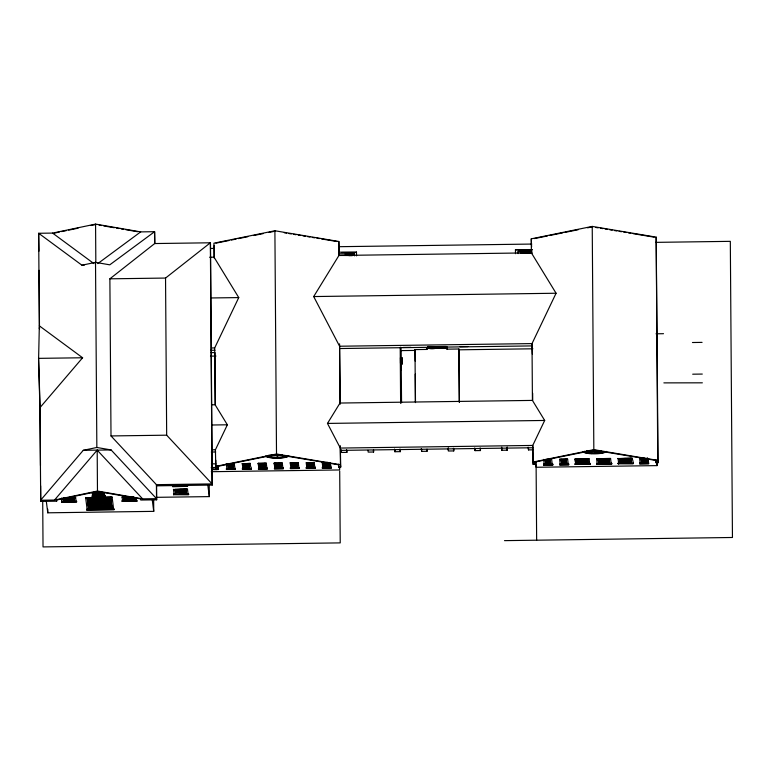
<?xml version="1.0" encoding="UTF-8"?>
<svg xmlns="http://www.w3.org/2000/svg" width="771" height="771" viewBox="0 0 771 771"><rect width="100%" height="100%" fill="white"/><g stroke="black" fill="none" stroke-linecap="round" stroke-linejoin="round"><path stroke-width="1.16" d="M154.826 243.52L154.605 231.695L140.688 231.888L95.565 224.091L52.582 233.093L38.666 233.276L39.331 325.834L38.608 358.823L40.053 406.905L40.477 465.52M217.817 465.8L217.836 468.72L215.832 468.749L215.417 449.772L227.358 424.792L215.099 404.746L214.685 347.933L238.75 297.587L214.039 257.177L213.933 243.183L274.9 230.76L338.835 241.477L339.221 255.452L352.453 255.538L348.858 255.596M535.161 464.373L534.862 462.06L593.892 450.129L655.774 460.412L656.063 462.725L658.068 462.696L656.169 237.14L592.234 226.414L531.267 238.846L531.364 252.84L556.074 293.24L532.019 343.596L532.424 400.409L544.683 420.455L532.751 445.436L533.166 464.402L535.161 464.373L535.141 461.463M340.281 404.168L339.587 346.227L313.691 296.556L338.941 255.471L338.835 241.477M217.836 468.72L217.538 466.397L276.567 454.466L338.44 464.749L338.739 467.062L340.734 467.033L340.319 448.067L327.473 423.424L340.001 403.04L339.568 343.837M56.63 499.242L56.649 501.189L40.728 501.401L39.919 407.695L82.603 357.763L39.331 325.834M212.237 485.065L212.092 483.909L156.426 484.67L156.571 485.826L212.237 485.065L210.502 243.944L210.358 242.788L154.692 243.549L109.877 278.823L111.005 435.943L156.426 484.67L156.523 498.664L111.101 449.936L96.847 447.469L83.268 450.312L40.584 500.244L54.5 500.051L97.474 491.05L142.606 498.847L156.523 498.664L156.667 499.82L140.756 500.032L140.611 498.876L97.541 491.512L56.495 500.022L56.649 501.189M54.5 500.051L97.185 450.129L142.606 498.847M165.543 278.061L210.358 242.788L212.092 483.909L166.671 435.181L165.543 278.061L109.877 278.823M97.782 263.595L140.688 231.888M38.935 251.182L38.666 233.276L81.938 265.205L95.517 262.362L109.771 264.829L154.605 231.695L154.692 243.549M54.577 233.064L59.271 232.09M61.613 231.599L66.306 230.625M68.648 230.144L78.035 228.197M90.93 225.527L95.623 224.554M215.543 466.426L276.51 454.003L340.445 464.72L340.734 467.033M532.867 462.089L593.834 449.657L657.769 460.383L658.068 462.696M215.938 243.154L228.92 240.533M231.281 240.051L236.003 239.097M238.364 238.624L247.809 236.707M253.717 235.512L263.162 233.603M269.06 232.408L274.968 231.223M534.448 238.576L547.429 235.955M549.79 235.473L562.782 232.852M565.143 232.37L578.125 229.748M587.569 227.831L592.292 226.876M286.041 455.95A9.994 2.313 -0.4 0 1 280.114 457.116L277.29 457.473L277.001 454.977L272.664 454.919M603.375 451.613A9.994 2.313 -0.4 0 1 597.438 452.779L594.614 453.126L594.325 450.64M210.531 248.455L214.136 248.407M339.25 246.691L531.73 244.06M655.629 242.364L730.32 241.342L732.45 537.483L504.485 540.644M339.24 252.184L356.51 252.29L341.582 252.493M515.51 253.698L515.442 249.775L532.135 249.544M532.173 249.891L515.442 249.775M339.259 253.775L354.487 253.919L345.119 254.045M518.122 253.611L518.112 251.336L532.144 251.144M531.017 251.5L518.112 251.336M532.057 252.743L520.078 252.907L532.106 253.09M209.654 257.235L214.039 257.177M338.941 255.471L531.364 252.84M81.938 265.205L84.251 265.176M210.762 297.963L238.75 297.587M313.691 296.556L556.074 293.24M656.025 333.804L663.513 333.698M211.399 347.972L214.685 347.933M339.587 346.227L532.019 343.596L532.375 354.188M692.464 342.517L702.073 342.382M436.415 348.106L436.251 346.593L427.732 346.719C427.452 351.499 447.672 346.092 427.924 347.981M437.224 346.593L439.345 346.565M427.732 346.478L436.251 346.593M403.185 347.451L410.953 347.345M460.142 346.671L467.91 346.565M210.599 350.304L214.984 350.246M339.886 348.54L532.318 345.909M437.417 348.097L445.908 347.731L437.417 348.097L437.253 346.574L445.744 346.458L445.908 347.981M459.381 402.009L458.909 349.003L446.949 349.167L446.939 348.193L426.951 348.473L426.961 349.436L415 349.6L415.376 401.797M211.071 352.646L214.29 352.598M400.727 347.133L401.18 350.603L415.106 350.42L415.183 361.088M459.015 349.812L532.886 348.8M82.603 357.763L38.55 358.361L39.919 407.695M210.483 356.135L215.967 356.057M401.942 357.811L400.448 357.831L400.486 363.208L401.884 363.189L401.942 357.811L402.096 364.085L400.602 364.105M400.448 357.956L401.845 357.937M400.486 363.18L401.98 363.16L402.096 364.085M401.151 369.752C401.392 372.779 401.036 365.117 401.132 363.295L401.209 363.873L401.036 363.295M692.686 374.195L702.294 374.07M211.803 404.794L215.099 404.746M340.001 403.04L532.424 400.409M212.006 425.004L227.358 424.792M327.473 423.424L544.683 420.455M111.005 435.943L166.671 435.181M83.268 450.312L111.101 449.936M212.131 449.821L215.417 449.772M340.319 448.067L532.751 445.436L533.166 464.402M211.312 452.028L215.697 451.97M340.618 450.38L533.04 447.749M341.129 449.801L341.476 452.461L346.863 452.384L346.854 450.283M373.569 449.917L373.588 452.018L368.191 452.095L367.96 450.322M394.569 449.069L394.906 451.729L400.303 451.652L400.294 449.56M421.284 448.703L421.631 451.363L427.028 451.295L427.009 449.194M453.724 448.828L453.743 450.929L448.346 450.996L448.009 448.337M474.724 447.97L475.061 450.63L480.458 450.563L480.449 448.462M501.439 447.604L501.786 450.264L507.183 450.197L507.154 447.045M528.164 447.238L528.501 449.907L532.819 449.84M281.81 454.909L277.483 454.851L281.82 455.15M586.779 450.736L594.325 450.881L586.779 450.987M596.966 450.486L594.827 450.871L601.303 450.784M272.674 455.16L276.982 455.102M277.483 455.092L281.8 455.035M586.76 450.871L594.316 450.765M594.817 450.756L601.284 450.669M268.366 455.333L276.982 454.861M211.399 463.824L215.803 463.882M227.831 463.824L234.288 463.631L234.895 468.614L233.401 468.643L232.832 463.756L232.832 464.238L227.84 464.306L227.831 463.824L228.399 468.71L226.905 468.729L226.288 463.737M250.276 463.41L242.277 463.766L250.276 463.41C249.891 467.486 253.553 469.394 248.04 468.431M258.266 463.304L266.265 463.188L266.872 468.18L265.369 468.199L264.8 463.313L264.81 463.805L259.808 463.872L259.808 463.381L260.376 468.267L258.873 468.286L258.266 463.304L258.873 468.286M274.254 463.082L282.244 462.976L282.861 467.958L281.357 467.978L280.789 463.101L280.798 463.583L275.796 463.65L275.796 463.169L276.365 468.055L274.861 468.074L274.254 463.082L274.861 468.074M298.232 462.754L290.243 462.86L298.232 462.754L298.849 467.746L297.346 467.766L296.777 462.879L296.931 464.277L291.901 463.872L296.902 463.805M306.232 462.648L314.221 462.533L314.828 467.525L313.334 467.544L312.766 462.658L312.92 464.065L307.918 464.132L307.774 462.725L308.342 467.611L306.839 467.631L306.232 462.889L314.221 462.533M327.926 462.59L322.22 462.667L327.926 462.349M545.907 459.371L551.612 459.285L552.229 464.277L550.725 464.296L550.157 459.41L550.166 459.901L545.164 459.969M559.611 459.179L567.601 459.073L568.208 464.055L566.714 464.084L566.145 459.198L566.145 459.68L561.153 459.747L561.153 459.265L561.722 464.152L560.218 464.171L559.611 459.42L567.601 459.073M575.706 463.959L575.099 458.967L589.083 458.774L589.699 463.766L590.22 463.747L575.205 463.718L575.735 464.431M610.565 458.485L596.581 458.678L610.565 458.485L611.181 463.467L609.678 463.496L609.109 458.61L609.119 459.092L598.123 459.246L598.123 458.755L598.691 463.641L596.687 463.429L597.217 464.142M632.056 458.186L618.063 458.62L632.056 458.186C634.861 466.031 632.037 462.311 625.387 463.265M644.113 458.263L639.544 458.331L644.113 458.022M226.298 463.978L234.288 463.631M258.266 463.544L266.265 463.188M274.254 463.323L282.244 462.976M545.907 459.612L551.612 459.285M575.099 459.208L589.083 458.774M603.115 458.938L604.117 458.918L604.686 463.313L603.683 463.332L603.115 458.687M291.785 463.438L296.787 463.361M307.774 463.217L312.766 463.149M327.762 462.937L323.762 462.995L324.321 467.39L322.827 467.419L322.22 462.427M619.72 459.391L624.751 459.795L619.759 459.863L619.605 458.466L619.605 458.947L630.601 458.803L631.16 463.198L631.044 461.79L626.013 461.868M646.079 458.099L646.233 459.506L641.241 459.574L641.087 458.167L641.087 458.658L646.088 458.591L646.647 462.986L646.532 461.578L641.501 461.656L641.655 463.053L640.152 463.072L639.544 458.09M307.889 463.65L312.881 463.583M600.243 459.661L598.267 460.162L603.24 459.612M606.237 459.574L609.235 459.776L604.233 459.844M630.717 459.237L625.753 459.786L630.745 459.718L630.591 458.311L630.601 458.803M641.202 459.092L646.204 459.024M248.966 464.691L243.973 464.759L248.937 464.701M278.938 464.287L280.943 464.258L275.912 464.335M291.93 464.103L296.931 464.036L297.076 465.433L292.084 465.501L297.047 464.961M307.918 463.882L312.91 463.814L313.065 465.221L308.072 465.289L307.918 463.882L312.891 463.834M582.78 460.123L587.781 460.056L582.751 460.142M630.745 459.468L625.744 459.535L630.717 459.487L630.89 460.875L625.898 460.942L630.861 460.393M641.231 459.323L646.233 459.256C647.495 461.578 640.489 461.675 641.231 459.323L646.204 459.275M259.933 464.556L264.925 464.489M291.901 464.113L296.902 464.046M323.878 463.679L328.87 463.612L329.053 465L324.051 465.067L323.907 463.67M545.28 460.653L550.282 460.586M598.238 459.93L603.24 459.863M619.72 459.632L624.722 459.564L619.749 459.622L619.903 461.019L624.895 460.952L619.874 460.547M308.034 464.817L313.036 464.74M324.022 464.595L329.024 464.527M641.356 460.258L646.349 460.181M233.121 466.07L228.129 466.137M244.089 465.935L249.081 465.857M260.106 465.703L265.099 465.636M276.066 465.491L281.087 465.414M292.055 465.27L297.047 465.202L297.23 466.59L292.228 466.667L297.192 466.118M324.022 464.836L329.053 464.759L329.198 466.156L324.205 466.224L324.051 464.826M545.434 461.81L550.455 461.733M561.423 461.588L566.444 461.511M576.91 461.376L581.903 461.309M582.934 461.289L587.897 461.231M598.392 461.087L603.414 461M604.387 461L609.408 460.923M624.895 460.711L619.874 460.788L620.019 461.945L625.04 461.868M625.869 460.711L630.861 460.644L631.044 462.031L626.042 462.099L631.006 461.559M308.188 465.973L313.209 466.378L308.217 466.445L308.063 465.048L313.065 464.971L313.18 465.906M324.177 465.751L329.169 465.684M620.019 461.704L625.05 462.108L620.048 461.935L620.173 463.352L618.169 463.13L618.708 463.843M641.501 461.415L646.532 461.819L641.53 461.887C639.872 459.4 647.091 459.689 646.503 461.347M211.813 467.534L216.111 467.477M228.255 467.303L233.247 467.236M244.234 467.091L249.264 467.004M260.222 466.869L265.224 466.802M276.211 466.648L281.232 466.571M292.199 466.436L297.22 466.349L297.346 467.766M329.169 465.925L324.177 465.992L324.321 467.39M545.579 462.966L550.571 462.899M561.567 462.745L566.589 462.667M577.055 462.533L582.076 462.455M583.049 462.455L588.042 462.388M598.537 462.243L603.529 462.176M604.531 462.157L609.533 462.089M211.321 467.64L213.509 467.611M211.321 467.881L216.805 467.814M297.346 467.274L290.85 467.852L290.243 462.86M313.334 467.062L313.209 466.137L308.188 466.214L308.333 467.13L313.334 467.062L313.334 467.544M324.321 466.908L330.817 467.303L330.345 463.39M620.163 462.86L631.16 462.716M641.655 462.571L646.647 462.504M234.895 468.614L235.396 468.363L235.425 469.327L226.433 469.452L226.404 468.489L226.905 468.729M251.385 468.151L251.413 469.105L242.422 469.231L242.383 468.276L244.388 468.489L244.388 467.997L249.38 467.93L249.38 468.421L248.821 463.535L248.821 464.017L243.829 464.094L243.819 463.602L244.388 468.489M266.872 468.18L267.364 467.93L267.402 468.893L258.41 469.019L258.873 468.045M282.861 467.958L283.352 467.708L283.391 468.672L274.399 468.797L274.861 467.824M298.849 467.746L299.341 467.496L299.379 468.45L290.388 468.575L290.349 467.611L290.85 467.852M314.828 467.525L315.329 467.274L315.368 468.238L306.376 468.354L306.338 467.399L306.839 467.631M330.817 467.062L331.357 468.016L322.355 468.142L322.326 467.178L322.827 467.419M552.229 464.277L552.72 464.026L552.759 464.99L543.738 464.884L543.728 464.152L545.733 464.364L545.723 463.882L550.725 463.814L550.725 464.296M568.208 464.055L568.709 463.805L568.747 464.768L559.756 464.894L559.717 463.93L560.218 464.171M582.201 463.622L588.196 463.304L588.196 463.785L587.627 458.899L587.637 459.391L576.641 459.535L576.641 459.053L577.209 463.94L577.2 463.448L582.201 463.622L581.633 458.986L582.635 458.967L583.194 463.612M611.711 463.94L596.687 463.911L611.711 463.94L611.673 463.226L611.181 463.467M647.544 457.974L648.681 463.679L639.689 463.805L639.651 462.841L640.152 463.072M643.053 463.024L648.642 462.716M575.205 464.209L590.229 464.229L575.233 464.441L575.205 463.718M211.543 469.375L217.027 469.549M306.347 468.122L315.368 468.238M543.738 464.884L552.759 464.99M633.193 463.641L618.178 463.622L633.193 463.641L633.155 462.928M211.543 469.626L218.521 469.529L218.26 467.438M211.312 471.707L339.693 469.953M535.402 461.656L536.124 467.274L657.027 465.617L656.998 462.041M185.522 485.441L185.522 485.932L187.517 485.653L187.555 486.376L172.569 486.578L172.531 485.865L174.535 486.077L174.525 485.595M187.469 489.132L173.475 489.575L187.469 489.132L188.076 494.124L186.582 494.144L186.013 489.257L175.017 489.412L175.027 489.893L186.013 489.749L186.013 489.257M175.142 490.578L180.135 490.51M181.137 490.501L186.158 490.414M100.249 492.476L96.259 492.775L104.316 493.006L104.634 495.676L103.131 495.695L102.861 493.132L98.871 493.18L98.987 494.356L103.015 494.288M100.057 492.775C91.383 493.093 100.644 492.842 100.114 493.016M175.316 491.725L180.308 491.657M181.281 491.657L186.303 491.58M104.316 493.006L92.337 493.411L96.327 493.353L96.25 492.534M92.327 493.17L92.645 495.84L94.139 495.82L93.869 493.247L97.869 493.199L98.139 495.522L99.141 495.512L99.016 494.336M98.871 493.421L97.869 493.199M93.879 493.739L102.871 493.613L102.861 493.132M175.431 492.891L180.433 492.823M181.436 492.814L186.457 492.736M93.995 494.172L98.023 494.597L94.023 494.654L93.869 493.247M98.987 494.105L103.015 494.529L99.016 494.587L98.871 493.18M97.994 494.365L93.995 494.423L94.139 495.82M180.019 489.344L180.578 493.98L186.572 493.662L186.582 494.144M188.606 494.105L188.076 494.124M94.139 495.339L98.139 495.522M99.131 495.261L103.131 495.213L103.131 495.695M180.53 494.221L182.843 494.182M173.475 489.325L174.092 494.317L180.578 493.98M104.634 495.676L105.135 495.425L105.164 496.148L92.173 496.322L92.144 495.608L92.645 495.84M188.606 494.597L173.591 494.568L188.606 494.597L188.577 493.874M63.183 497.864L75.635 497.584L76.088 501.42L74.594 501.439L74.17 497.709L74.324 499.116L69.294 498.702L74.295 498.635M112.103 497.093L85.62 497.69L112.103 497.093L113.616 509.139L112.113 509.159L110.648 497.218M133.749 497.035L122.097 497.199L129.085 496.861M129.634 497.199L128.632 496.967L129.046 500.456L130.048 500.437L129.634 496.958L132.631 496.91M63.974 497.989L75.635 497.584M68.185 498.037L69.178 497.777L69.592 501.266L68.6 501.275L68.176 497.796L68.6 501.275M107.121 508.985L105.656 497.526L104.654 497.295L106.119 508.995L112.113 508.667L112.113 509.159M74.18 498.201L63.183 498.345L63.598 501.593L63.482 500.177L68.474 500.109M110.648 497.7L99.661 497.854L99.652 497.362L101.126 509.313L101.126 508.821L106.119 508.995M123.9 499.116L128.93 499.521L123.929 499.598L123.784 498.191L128.776 498.124L123.755 498.201L123.639 497.035L123.639 497.526L133.528 497.391M156.002 497.334L209.298 496.611L209.211 484.766M68.301 498.721L63.299 498.789L68.33 499.194M123.755 497.96L128.747 498.133M129.75 497.883L134.78 498.288L129.779 498.355L129.634 496.958M63.299 499.03L68.33 498.953M69.303 498.953L74.324 498.866L74.469 500.273L69.477 500.34L74.44 499.791M87.287 498.702L92.279 498.635M93.281 498.625L98.302 498.538M99.777 498.529L104.798 498.452M129.75 498.124L134.771 498.047L134.925 499.444L129.933 499.512M63.328 499.02L63.453 499.945L68.446 499.878M129.894 499.039L134.896 498.972M69.448 500.109L74.469 500.022L74.594 501.439M87.431 499.859L92.433 499.791M93.455 499.772L98.447 499.695M99.922 499.695L104.943 499.608M105.916 499.608L110.937 499.531M128.93 499.28L123.9 499.367L124.054 500.764L122.55 500.784L122.097 496.948M68.474 500.35L63.453 499.945M63.598 501.102L68.59 501.034M74.585 500.957L69.592 501.266M124.054 500.273L129.046 500.456M129.923 499.271L130.048 500.196L136.544 500.591L136.197 497.661M76.088 501.42L76.589 501.169L76.618 501.882L61.632 502.094L61.641 498.018M93.619 501.044L92.626 501.295L93.628 509.168L94.631 509.159L93.156 497.449L92.163 497.468L92.578 500.948L98.572 500.63L98.572 501.111M105.068 500.784L106.07 500.764M136.544 500.35L137.074 501.063L122.088 501.266L122.049 500.543L122.55 500.784M66.239 501.545L61.603 501.372M94.631 509.159L99.623 508.841L99.623 509.332L98.158 497.382L98.158 497.873L87.171 498.018L87.162 497.536L87.586 501.266L98.611 500.977L98.621 501.458L87.624 501.613L88.636 509.477L88.636 508.995L93.628 509.168M100.076 501.092L111.101 500.803M87.74 502.287L92.742 502.22M93.744 502.21L98.736 502.143M100.23 502.123L105.261 502.037M106.234 502.037L111.255 501.96M87.894 503.453L92.915 503.367M93.889 503.367L98.91 503.29M100.384 503.28L105.405 503.203M106.379 503.193L111.4 503.116M88.039 504.61L93.04 504.542M94.033 504.523L99.035 504.456M105.55 504.359L100.558 504.427M106.523 504.35L111.554 504.273M88.193 505.766L93.214 505.68M94.187 505.68L99.208 505.603M100.683 505.593L105.675 505.525M106.677 505.516L111.699 505.429M93.33 506.855L88.366 506.913M94.332 506.836L99.324 506.769M100.828 506.749L105.849 506.672M106.822 506.672L111.843 506.586M88.482 508.079L93.484 508.012M94.476 507.993L99.507 507.916M100.972 507.906L106.003 507.829M106.996 507.81L111.997 507.742M113.616 509.139L114.118 508.889L114.147 509.602L86.67 509.978L87.133 509.255L85.62 497.449M104.586 509.245L86.631 509.265M46.289 501.15L47.783 512.811L153.737 511.356L153.651 499.695M663.87 382.879L702.362 382.821M595.79 227.464L598.132 227.85M600.464 228.235L602.797 228.621M605.139 229.016L607.471 229.401M609.803 229.787L612.135 230.182M614.477 230.568L616.81 230.953M619.142 231.339L621.474 231.734M623.816 232.119L626.148 232.505M628.481 232.89L630.823 233.285M633.155 233.671L654.165 237.16M284.306 232.775L286.639 233.16M288.971 233.546L291.303 233.931M293.645 234.326L295.977 234.712M298.31 235.097L300.651 235.483M302.984 235.878L305.316 236.263M307.648 236.649L309.99 237.044M312.322 237.429L314.655 237.815M316.987 238.2L319.329 238.596M321.661 238.981L336.84 241.506M99.112 225.151L101.444 225.546M103.767 225.942L114.243 227.734M116.575 228.129L118.907 228.534M121.23 228.929L123.562 229.324M125.885 229.719L137.527 231.714M52.582 233.093L93.946 263.615M584.62 451.257L584.996 451.796A9.994 2.313 -0.4 0 0 592.273 453.329L597.448 453.261A9.994 2.313 -0.4 0 0 604.3 451.527M656.584 462.147L657.027 465.617M648.681 463.679L639.689 463.805M647.544 458.225L648.151 462.725M641.087 458.658L641.655 463.053M626.168 463.024C626.63 456.933 623.17 456.702 625.165 463.034M619.605 458.947L620.173 463.352M618.063 458.379L618.67 463.371M596.581 458.678L597.188 463.66M594.827 450.63L595.116 453.126M575.099 458.967L575.706 463.718M568.747 464.768L559.756 464.894M531.267 238.846L531.605 246.99M545.164 459.487L545.733 464.364M543.622 459.4L544.23 464.383M543.728 464.152L543.767 465.115M506.836 447.537L507.183 450.197M480.121 447.903L480.458 450.563M446.708 346.42L446.939 348.193M446.602 346.507L446.949 349.167M453.406 448.259L453.743 450.929M427.76 346.95L427.924 348.222M426.739 347.663L426.961 349.436M415 349.6L415.106 350.42M426.797 449.512L427.028 451.295M399.966 448.992L400.303 451.652M373.357 450.245L373.588 452.018M346.526 449.724L346.863 452.384M339.25 466.484L339.606 469.26L339.587 466.879M331.357 468.016L322.355 468.142M330.21 462.561L330.817 467.303M329.198 465.915L329.313 466.84M328.754 462.928L329.323 467.322M306.338 467.399L306.376 468.354M299.379 468.45L290.388 468.575M291.785 462.947L292.354 467.833M283.391 468.672L274.399 468.797M277.502 454.967L277.791 457.463M267.402 468.893L258.41 469.019M251.413 469.105L242.422 469.231M242.277 463.516L242.894 468.508M235.425 469.327L226.433 469.452M207.804 484.949L209.298 496.611M187.555 486.376L172.569 486.578M181.012 489.325L181.58 493.97M175.017 489.412L175.586 494.298M173.523 493.613L173.62 494.307M152.244 499.704L153.737 511.356M137.074 501.063L122.088 501.266M136.197 497.902L136.544 500.591M135.041 500.128L134.925 499.203L129.894 499.28L129.779 498.355M134.626 497.372L135.041 500.61M123.639 497.526L124.054 500.764M114.147 509.602L86.67 509.978M105.164 496.148L92.173 496.322M99.016 494.587L99.141 495.512M76.618 501.882L61.632 502.094M39.35 327.781L39.494 328.938L39.07 270.322M656.169 237.14L657.769 460.383M656.044 459.805L656.063 462.725M618.169 463.13L618.207 463.853M611.673 463.226L611.682 463.708M609.678 463.496L609.678 463.005L604.686 463.313M609.263 459.767L604.233 459.603M603.683 463.332L598.682 463.159L598.691 463.641M596.687 463.429L596.725 464.142M594.614 453.126L592.273 452.847A9.994 2.313 -0.4 0 1 586.066 451.854M592.234 226.414L593.834 449.657M590.191 463.516L590.229 464.229M575.233 463.949L575.233 464.441M566.714 464.084L566.714 463.593L561.712 463.66L561.722 464.152M552.72 464.026L552.73 464.759M536.124 467.274L536.645 540.201M535.99 461.81L536.028 466.571M532.655 393.258L532.703 400.361M528.492 447.806L528.501 449.907M501.767 447.122L501.786 450.264M475.052 448.529L475.061 450.63M458.909 349.003L459.294 402.385M448.327 447.845L448.337 449.946M421.612 449.262L421.631 451.363M415.28 374.137L415.482 402.607M401.18 350.603L401.228 357.831M401.219 363.507L401.556 402.819M400.216 347.711L400.621 403.387M394.897 449.628L394.906 451.729M356.462 251.944L356.539 255.866M354.438 253.572L354.458 255.847M341.457 450.36L341.476 452.461M340.3 445.696L340.445 464.72M339.703 471.129L340.223 542.89L43.031 546.909L42.704 500.658M338.72 464.142L338.739 467.062M315.329 467.274L315.339 468.007M308.333 467.13L308.342 467.611M281.357 467.978L281.357 467.496L276.355 467.563L276.365 468.055M277.29 457.473L274.939 457.184A9.994 2.313 -0.4 0 1 268.732 456.191M274.9 230.76L276.51 454.003M265.369 468.199L265.369 467.718L260.376 467.785L260.376 468.267M233.401 468.643L233.391 468.151L228.399 468.219L228.399 468.71M214.232 245.496L214.328 258.324M215.003 352.617L215.379 404.698M215.764 460.229L215.832 468.749M180.53 485.508L179.527 485.528M174.092 494.317L173.591 494.076L173.62 494.799M156.571 485.826L156.667 499.82M110.793 498.374L105.8 498.442M110.764 498.143L105.772 498.211M95.565 224.091L95.835 262.612M97.185 450.129L97.474 491.05M95.517 262.362L96.847 447.469M92.742 501.979L87.74 502.046M92.578 500.948L87.576 500.774L87.586 501.266M47.763 509.207L47.783 512.811M40.622 485.855L40.728 501.401M288.923 455.96A11.999 2.785 -0.4 0 1 277.599 458.176A11.999 2.785 -0.4 0 1 265.754 456.278M286.976 455.863A9.994 2.313 -0.4 0 1 280.114 457.598L274.948 457.675A9.994 2.313 -0.4 0 1 267.672 456.133M287.805 456.403A11.999 2.785 -0.4 0 1 284.412 457.338M283.545 457.482A11.999 2.785 -0.4 0 1 265.754 456.037M606.247 451.382A11.999 2.785 -0.4 0 1 598.017 453.454M591.81 453.541A11.999 2.785 -0.4 0 1 584.37 452.346M606.247 451.623A11.999 2.785 -0.4 0 1 594.933 453.84A11.999 2.785 -0.4 0 1 583.088 451.941M232.948 464.682L227.956 464.749L232.948 464.682M248.937 464.46L243.944 464.527L248.937 464.46M264.925 464.238L259.923 464.315L264.925 464.238M280.914 464.026L275.912 464.094L280.914 464.026M328.87 463.371L323.878 463.438L328.87 463.371M566.261 460.123L561.269 460.191L566.261 460.123M581.748 459.911L576.756 459.979L581.748 459.911M587.753 459.824L582.751 459.892L587.753 459.824M232.977 464.913L227.985 464.98L232.948 464.923M566.29 460.354L561.298 460.422L566.271 460.364M581.787 460.142L576.785 460.21L581.758 460.152M249.081 465.617L244.089 465.684L249.081 465.617M281.058 465.183L276.066 465.25L281.058 465.183M550.427 461.501L545.434 461.569L550.427 461.501M566.415 461.28L561.413 461.347L566.415 461.28M581.903 461.068L576.901 461.135L581.903 461.068M603.385 460.769L598.392 460.846L603.385 460.769M609.379 460.692L604.387 460.759L609.379 460.692M249.235 466.773L244.234 466.84L249.235 466.773M281.203 466.339L276.211 466.407L281.203 466.339M550.571 462.658L545.579 462.725L550.571 462.658M566.56 462.436L561.567 462.504L566.56 462.436M582.047 462.224L577.055 462.292L582.047 462.224M603.529 461.935L598.537 462.002L603.529 461.935M609.524 461.848L604.531 461.916L609.524 461.848M180.135 490.269L175.142 490.337L180.135 490.269M186.129 490.183L181.137 490.26L186.129 490.183M186.274 491.349L181.281 491.416L186.274 491.349M186.428 492.505L181.426 492.573L186.428 492.505M98.274 498.307L93.281 498.374L98.274 498.307M104.769 498.22L99.777 498.288L104.769 498.22M92.424 499.55L87.431 499.618L92.424 499.55M104.914 499.377L99.922 499.444L104.914 499.377M110.908 499.3L105.916 499.367L110.908 499.3M105.068 500.533L100.066 500.601L100.114 501.439L111.111 501.285L111.063 500.456L106.061 500.524L106.109 501.111L105.116 501.131L105.068 500.533M105.232 501.805L100.23 501.882L105.232 501.805M111.226 501.728L106.225 501.796L111.226 501.728M92.886 503.135L87.894 503.203L92.886 503.135M98.881 503.058L93.889 503.126L98.881 503.058M105.376 502.971L100.384 503.039L105.376 502.971M111.371 502.885L106.379 502.952L111.371 502.885M93.031 504.292L88.039 504.359L93.031 504.292M99.025 504.215L94.033 504.282L99.025 504.215M111.516 504.041L106.523 504.109L111.516 504.041M93.185 505.448L88.183 505.525L93.185 505.448M99.18 505.371L94.178 505.439L99.18 505.371M111.67 505.198L106.668 505.265L111.67 505.198M99.324 506.528L94.332 506.595L99.324 506.528M105.82 506.441L100.828 506.508L105.82 506.441M111.814 506.354L106.822 506.422L111.814 506.354M99.478 507.684L94.476 507.752L99.478 507.684M105.974 507.597L100.972 507.665L105.974 507.597"/></g></svg>
